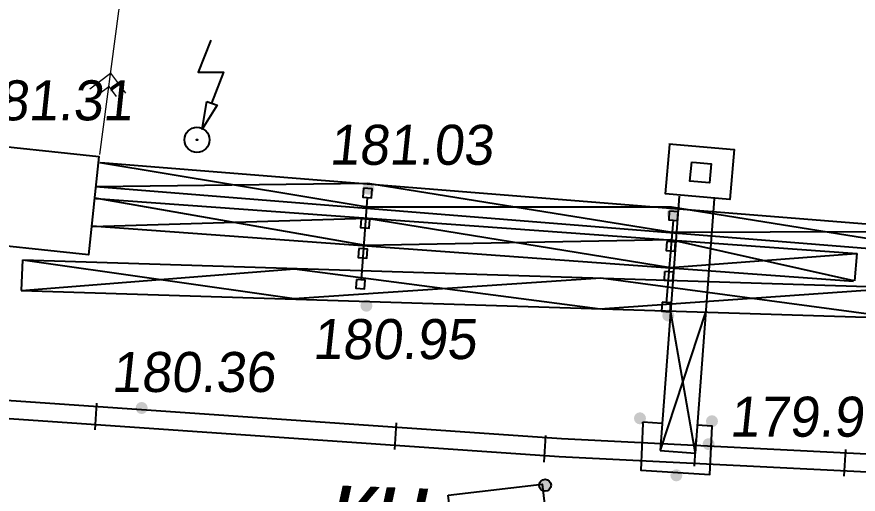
# Model space of a CAD drawing. Header units: millimetres. Extents: x 0 to 6474735, y 0 to 11273163.
# Drawn here: x 3233637.8 to 3233705.1, y 5634922.6 to 5634960.7 of the extents above; entities that cross this region are included whole.
import ezdxf

# ---------------------------------------------------------------- set-up
doc = ezdxf.new("R2010")
doc.units = ezdxf.units.MM
for name, color, linetype in [('BL', 7, 'Continuous'), ('NB', 7, 'Continuous'), ('ВЫСОТЫ', 7, 'Continuous'), ('ЖЕЛЕЗНЫЕ_ДОРОГИ', 7, 'Continuous'), ('КОНТУРА_УЧАСТКОВ', 7, 'Continuous'), ('НАДЗЕМКА', 7, 'Continuous'), ('ПИКЕТЫ', 7, 'Continuous'), ('ПРОМЫШЛ', 7, 'Continuous')]:
    doc.layers.add(name, color=color, linetype=linetype)
doc.styles.add('universw', font='universw.shx', dxfattribs={"oblique": 10})

# ---------------------------------------------------------------- blocks, each defined once
blk = doc.blocks.new('108_1')
at = {"linetype": 'Continuous'}
h = blk.add_hatch(color=7, dxfattribs=at)
edge = h.paths.add_edge_path()
edge.add_arc((0, 0), 0.0196, 0, 360)
at = {"color": 7, "linetype": 'Continuous'}
for radius in [0.5, 0.0196]:
    blk.add_circle((0, 0), radius, dxfattribs=at)

msp = doc.modelspace()

# ---------------------------------------------------------------- hatches: boundary and pattern name
at = {"layer": 'ПИКЕТЫ', "linetype": 'Continuous'}
h = msp.add_hatch(color=7, dxfattribs=at)
edge = h.paths.add_edge_path()
edge.add_arc((3233665.936, 5634946.98), 0.48, 0, 360)
h = msp.add_hatch(color=7, dxfattribs=at)
edge = h.paths.add_edge_path()
edge.add_arc((3233690.262, 5634944.983), 0.48, 0, 360)
h = msp.add_hatch(color=7, dxfattribs=at)
edge = h.paths.add_edge_path()
edge.add_arc((3233665.777, 5634937.624), 0.48, 0, 360)
h = msp.add_hatch(color=7, dxfattribs=at)
edge = h.paths.add_edge_path()
edge.add_arc((3233689.901, 5634936.836), 0.48, 0, 360)
h = msp.add_hatch(color=7, dxfattribs=at)
edge = h.paths.add_edge_path()
edge.add_arc((3233647.812, 5634929.449), 0.48, 0, 360)
h = msp.add_hatch(color=7, dxfattribs=at)
edge = h.paths.add_edge_path()
edge.add_arc((3233687.636, 5634928.624), 0.48, 0, 360)
h = msp.add_hatch(color=7, dxfattribs=at)
edge = h.paths.add_edge_path()
edge.add_arc((3233693.392, 5634928.392), 0.48, 0, 360)
h = msp.add_hatch(color=7, dxfattribs=at)
edge = h.paths.add_edge_path()
edge.add_arc((3233693.123, 5634926.558), 0.48, 0, 360)
h = msp.add_hatch(color=7, dxfattribs=at)
edge = h.paths.add_edge_path()
edge.add_arc((3233690.549, 5634924.066), 0.48, 0, 360)
h = msp.add_hatch(color=7, dxfattribs=at)
edge = h.paths.add_edge_path()
edge.add_arc((3233680.053, 5634923.269), 0.48, 0, 360)
h = msp.add_hatch(color=7, dxfattribs=at)
edge = h.paths.add_edge_path()
edge.add_arc((3233680.053, 5634923.269), 0.48, 0, 360)
h = msp.add_hatch(color=7, dxfattribs=at)
edge = h.paths.add_edge_path()
edge.add_arc((3233680.053, 5634923.269), 0.48, 0, 360)
h = msp.add_hatch(color=7, dxfattribs=at)
edge = h.paths.add_edge_path()
edge.add_arc((3233680.053, 5634923.269), 0.48, 0, 360)
h = msp.add_hatch(color=7, dxfattribs=at)
edge = h.paths.add_edge_path()
edge.add_arc((3233680.053, 5634923.269), 0.48, 0, 360)
h = msp.add_hatch(color=7, dxfattribs=at)
edge = h.paths.add_edge_path()
edge.add_arc((3233680.053, 5634923.269), 0.48, 0, 360)

# ---------------------------------------------------------------- linework, layer by layer
at = {"color": 7}
for points in [[(3233633.848, 5634950.667), (3233644.388, 5634949.559), (3233643.552, 5634941.705), (3233633.001, 5634942.821), (3233633.847, 5634950.67)], [(3233665.544, 5634947.013), (3233665.492, 5634946.307), (3233666.19, 5634946.255), (3233666.243, 5634946.958), (3233665.546, 5634947.01)], [(3233689.985, 5634945.19), (3233689.932, 5634944.484), (3233690.631, 5634944.432), (3233690.683, 5634945.135), (3233689.986, 5634945.187)], [(3233665.347, 5634944.573), (3233665.295, 5634943.867), (3233665.993, 5634943.815), (3233666.046, 5634944.518), (3233665.349, 5634944.57)], [(3233689.788, 5634942.749), (3233689.735, 5634942.044), (3233690.434, 5634941.992), (3233690.486, 5634942.695), (3233689.789, 5634942.747)], [(3233665.171, 5634942.191), (3233665.119, 5634941.486), (3233665.817, 5634941.433), (3233665.87, 5634942.137), (3233665.173, 5634942.189)], [(3233689.612, 5634940.368), (3233689.559, 5634939.662), (3233690.258, 5634939.61), (3233690.31, 5634940.313), (3233689.613, 5634940.366)], [(3233664.979, 5634939.724), (3233664.926, 5634939.018), (3233665.624, 5634938.966), (3233665.677, 5634939.669), (3233664.98, 5634939.721)], [(3233689.419, 5634937.901), (3233689.367, 5634937.195), (3233690.065, 5634937.143), (3233690.118, 5634937.846), (3233689.421, 5634937.898)]]:
    msp.add_lwpolyline(points, dxfattribs=at)
at = {"layer": 'BL', "color": 7}
msp.add_line((3233638.22, 5634938.853), (3233638.313, 5634941.283), dxfattribs=at)
at = {"layer": 'BL'}
for p, q in [((3233704.968, 5634941.798), (3233704.792, 5634939.611)), ((3233689.256, 5634926.055), (3233692.052, 5634925.845))]:
    msp.add_line(p, q, dxfattribs=at)
at = {"layer": 'BL', "color": 7}
for points in [[(3233653.329, 5634958.861), (3233652.339, 5634956.299), (3233654.348, 5634956.281), (3233653.395, 5634953.818)], [(3233644.551, 5634949.084), (3233767.218, 5634939.254)], [(3233644.161, 5634947.159), (3233766.828, 5634937.329)], [(3233644.148, 5634946.2), (3233705, 5634941.795)], [(3233643.82, 5634944.013), (3233704.71, 5634939.6)], [(3233638.313, 5634941.283), (3233738.707, 5634938.115)], [(3233638.169, 5634938.843), (3233738.636, 5634935.673)]]:
    msp.add_lwpolyline(points, dxfattribs=at)
msp.add_lwpolyline([(3233653.031, 5634953.952), (3233653.844, 5634953.668), (3233652.648, 5634951.739), (3233653.031, 5634953.952)], close=True, dxfattribs=at)
at = {"layer": 'BL'}
for points in [[(3233689.943, 5634950.56), (3233695.175, 5634950.1), (3233694.825, 5634946.106), (3233689.687, 5634946.558), (3233690.034, 5634950.504)], [(3233644.461, 5634949.061), (3233665.824, 5634945.521), (3233690.157, 5634945.52), (3233713.713, 5634941.756), (3233739.566, 5634941.452), (3233762.74, 5634937.722), (3233767.212, 5634939.229)], [(3233691.865, 5634949.098), (3233693.339, 5634948.968), (3233693.206, 5634947.446), (3233691.636, 5634947.584), (3233691.771, 5634949.117)], [(3233767.066, 5634937.298), (3233762.845, 5634939.554), (3233739.544, 5634939.527), (3233713.741, 5634943.547), (3233690.217, 5634943.467), (3233665.895, 5634947.396), (3233644.152, 5634947.136)], [(3233704.743, 5634939.622), (3233690.076, 5634942.879), (3233665.693, 5634942.431), (3233644.103, 5634946.233)], [(3233665.834, 5634946.238), (3233665.354, 5634939.697)], [(3233690.784, 5634946.38), (3233689.25, 5634926.059)], [(3233693.579, 5634946.161), (3233692.045, 5634925.84)], [(3233643.867, 5634943.968), (3233665.816, 5634944.621), (3233690.091, 5634940.683), (3233704.88, 5634941.8)], [(3233690.295, 5634944.443), (3233689.739, 5634937.841)], [(3233738.668, 5634938.111), (3233707.914, 5634936.682), (3233684.523, 5634939.826), (3233659.997, 5634938.169), (3233638.315, 5634941.279)], [(3233638.22, 5634938.853), (3233660.028, 5634940.583), (3233684.469, 5634937.383), (3233707.946, 5634939.03), (3233738.689, 5634935.69)], [(3233689.275, 5634926.068), (3233692.899, 5634937.114)], [(3233690.085, 5634937.114), (3233692.044, 5634925.809)], [(3233583.761, 5634933.747), (3233681.355, 5634927)], [(3233583.599, 5634932.315), (3233681.192, 5634925.568)], [(3233687.871, 5634928.207), (3233687.695, 5634924.483), (3233693.233, 5634924.145), (3233693.416, 5634928.005), (3233692.213, 5634928.07)], [(3233687.871, 5634928.207), (3233687.875, 5634928.305)], [(3233689.413, 5634928.222), (3233687.875, 5634928.305)], [(3233681.355, 5634927), (3233738.634, 5634924.145)], [(3233681.192, 5634925.568), (3233738.471, 5634922.713)]]:
    msp.add_lwpolyline(points, dxfattribs=at)
at = {"layer": 'NB', "color": 7, "linetype": 'Continuous', "lineweight": 20}
for points in [[(3233643.663, 5634954.961), (3233645.308, 5634956.209), (3233646.52, 5634954.611)], [(3233644.374, 5634954.53), (3233645.175, 5634955.138), (3233645.782, 5634954.337)]]:
    msp.add_lwpolyline(points, dxfattribs=at)
at = {"layer": 'ЖЕЛЕЗНЫЕ_ДОРОГИ', "color": 7, "linetype": 'Continuous'}
for p, q in [((3233644.195, 5634929.825), (3233644.06, 5634927.696)), ((3233668.144, 5634928.253), (3233668.009, 5634926.124)), ((3233680.101, 5634927.246), (3233679.966, 5634925.117)), ((3233692.1, 5634926.934), (3233691.965, 5634924.805)), ((3233704.073, 5634926.121), (3233703.938, 5634923.992))]:
    msp.add_line(p, q, dxfattribs=at)
at = {"layer": 'КОНТУРА_УЧАСТКОВ', "color": 7, "linetype": 'Continuous'}
msp.add_lwpolyline([(3233672.32, 5634922.49), (3233679.82, 5634923.36), (3233680.56, 5634917.02), (3233673.06, 5634916.16), (3233672.32, 5634922.49)], dxfattribs=at)
at = {"layer": 'НАДЗЕМКА', "lineweight": 20}
msp.add_lwpolyline([(3233655.223, 5634980.494), (3233647.934, 5634977.172), (3233647.171, 5634971.398), (3233646.735, 5634965.841), (3233645.972, 5634961.157), (3233644.446, 5634949.717)], dxfattribs=at)
at = {"layer": 'ПИКЕТЫ', "color": 7, "linetype": 'Continuous'}
msp.add_circle((3233680.053, 5634923.269, 179.68), 0.48, dxfattribs=at)
msp.add_circle((3233680.053, 5634923.269, 179.68), 0.48, dxfattribs=at)
msp.add_circle((3233680.053, 5634923.269, 179.68), 0.48, dxfattribs=at)
msp.add_circle((3233680.053, 5634923.269, 179.68), 0.48, dxfattribs=at)
msp.add_circle((3233680.053, 5634923.269, 179.68), 0.48, dxfattribs=at)
msp.add_circle((3233680.053, 5634923.269, 179.68), 0.48, dxfattribs=at)

# ---------------------------------------------------------------- block references
at = {"layer": 'НАДЗЕМКА', "color": 7, "xscale": 2, "yscale": 2, "zscale": 2}
msp.add_blockref('108_1', (3233652.234, 5634950.884, 186.42), dxfattribs=at)

# ---------------------------------------------------------------- texts
at = {"layer": 'ВЫСОТЫ', "style": 'universw', "oblique": 6}
for tag, p in [('181.31', (3233633.961, 5634952.44, 180.56)), ('181.03', (3233662.783, 5634948.889, 180.56)), ('180.95', (3233661.447, 5634933.357, 180.56)), ('180.36', (3233645.368, 5634930.727, 180.56)), ('179.98', (3233694.768, 5634927.155, 180.56))]:
    msp.add_attdef(tag, p, '', height=3.2, dxfattribs=at)
at = {"layer": 'ПРОМЫШЛ', "color": 7, "linetype": 'Continuous', "lineweight": 20, "insert": (3233662.572, 5634924.686), "char_height": 6, "width": 10.31152, "attachment_point": 1, "rotation": 357.92692, "style": 'universw'}
msp.add_mtext('кн', dxfattribs=at)

doc.saveas('drawing.dxf')
